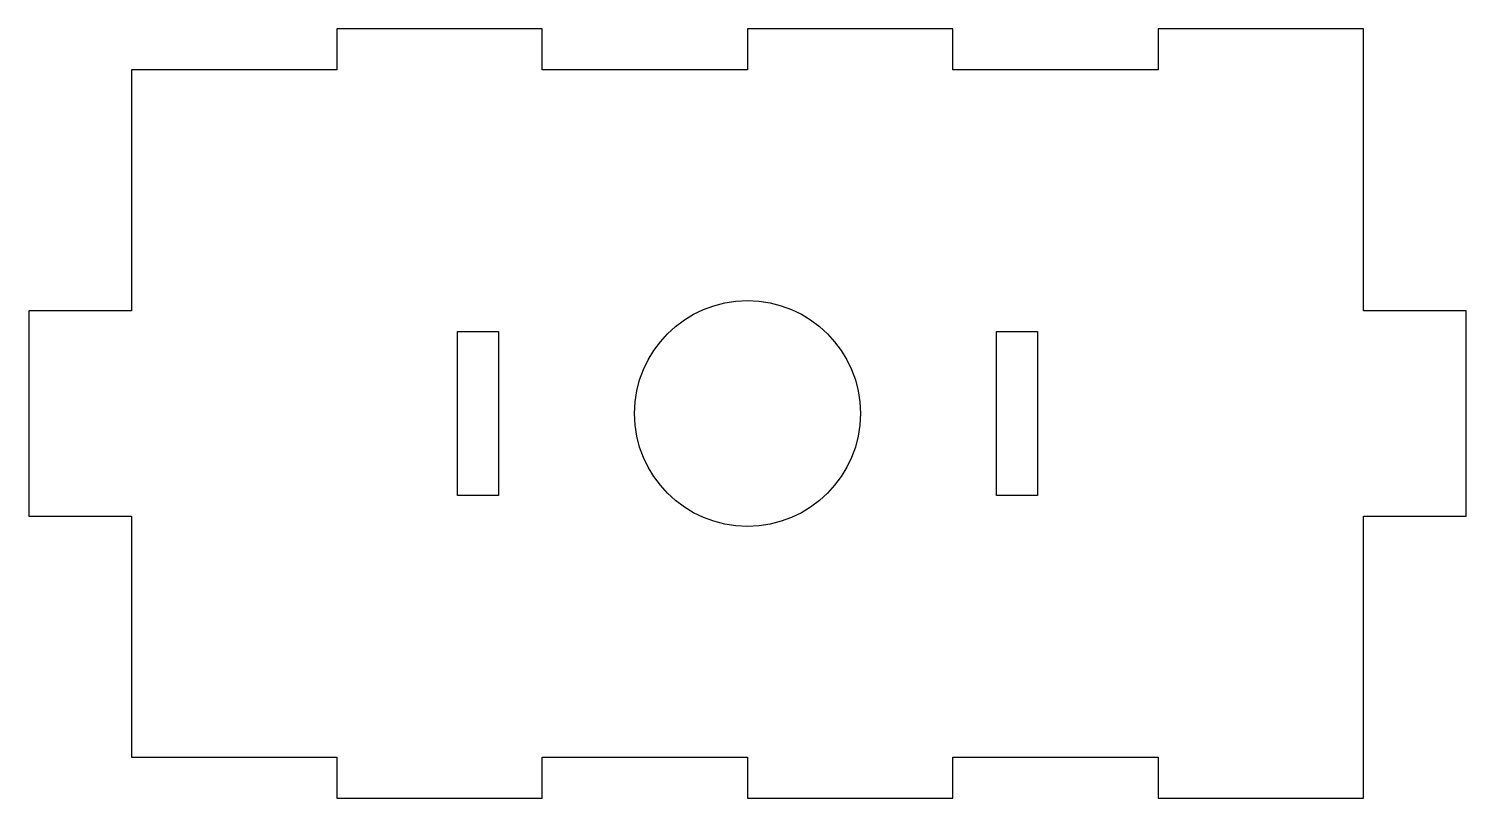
# Model space of a CAD drawing. Header units: inches. Extents: x -2.76 to 2.76, y -1.48 to 1.48.
import ezdxf

# ---------------------------------------------------------------- set-up
doc = ezdxf.new("R2010")
doc.units = ezdxf.units.IN
doc.layers.get('0').update_dxf_attribs({"linetype": 'CONTINUOUS'})

msp = doc.modelspace()

# ---------------------------------------------------------------- linework, layer by layer
for points in [[(-2.3622, 1.3189), (-2.3622, 0.3937), (-2.7559, 0.3937), (-2.7559, -0.3937), (-2.3622, -0.3937), (-2.3622, -1.3189), (-1.5748, -1.3189), (-1.5748, -1.4764), (-0.7874, -1.4764), (-0.7874, -1.3189), (0, -1.3189), (0, -1.4764), (0.7874, -1.4764), (0.7874, -1.3189), (1.5748, -1.3189), (1.5748, -1.4764), (2.3622, -1.4764), (2.3622, -0.3937), (2.7559, -0.3937), (2.7559, 0.3937), (2.3622, 0.3937), (2.3622, 1.4764), (1.5748, 1.4764), (1.5748, 1.3189), (0.7874, 1.3189), (0.7874, 1.4764), (0, 1.4764), (0, 1.3189), (-0.7874, 1.3189), (-0.7874, 1.4764), (-1.5748, 1.4764), (-1.5748, 1.3189)], [(-1.1122, -0.315), (-1.1122, 0.315), (-0.9547, 0.315), (-0.9547, -0.315)], [(1.1122, 0.315), (1.1122, -0.315), (0.9547, -0.315), (0.9547, 0.315)]]:
    msp.add_lwpolyline(points, close=True)
msp.add_circle((0, 0), 0.4331)

doc.saveas('drawing.dxf')
